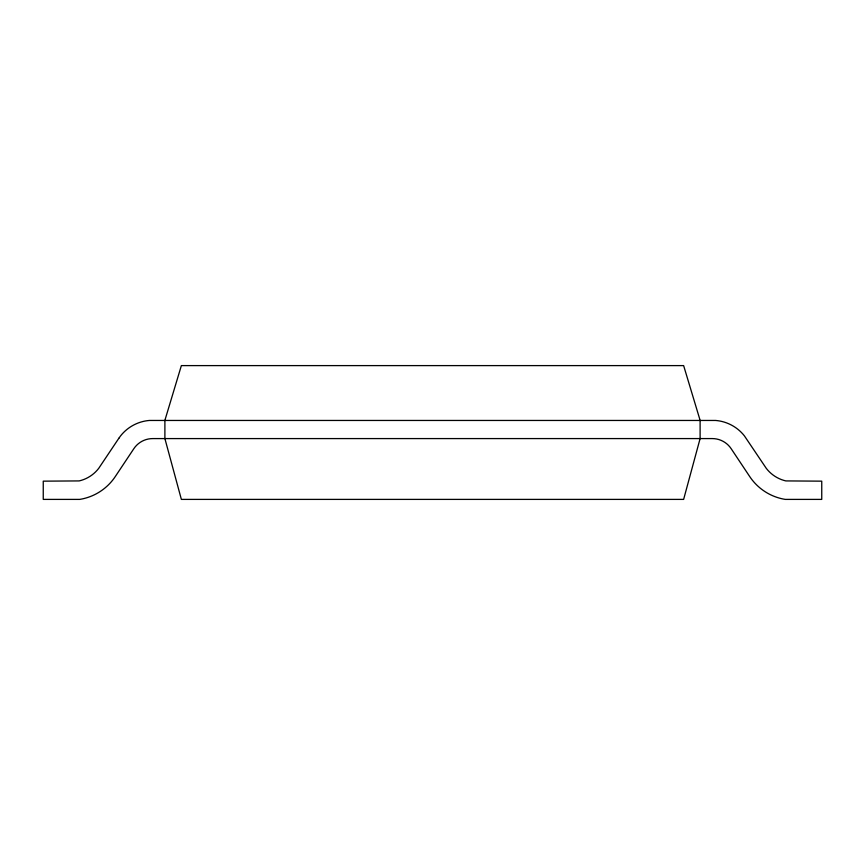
<?xml version="1.0" encoding="UTF-8"?>
<svg xmlns="http://www.w3.org/2000/svg" width="865" height="865" viewBox="0 0 865 865"><rect width="100%" height="100%" fill="white"/><g stroke="black" fill="none" stroke-linecap="round" stroke-linejoin="round"><path stroke-width="1.3" d="M700.109 438.577L683.631 499.397L181.369 499.397L164.891 438.577L164.891 420.336L181.369 365.603L683.631 365.603L700.109 420.336L700.109 438.577M118.84 438.285L98.707 468.365A34.47 34.47 0 0 1 79.169 480.918L43.25 481.156L43.25 499.397L79.742 499.397A52.733 52.733 0 0 0 115.283 476.561L133.826 448.708A22.706 22.706 0 0 1 152.727 438.587L712.273 438.577A22.706 22.706 0 0 1 731.174 448.708L749.717 476.561A52.733 52.733 0 0 0 785.258 499.397L821.75 499.397L821.75 481.156L785.831 480.918A34.47 34.47 0 0 1 766.293 468.365L744.408 435.874A40.969 40.969 0 0 0 715.625 420.455L149.375 420.455A40.969 40.969 0 0 0 120.592 435.874L118.84 438.285"/></g></svg>
